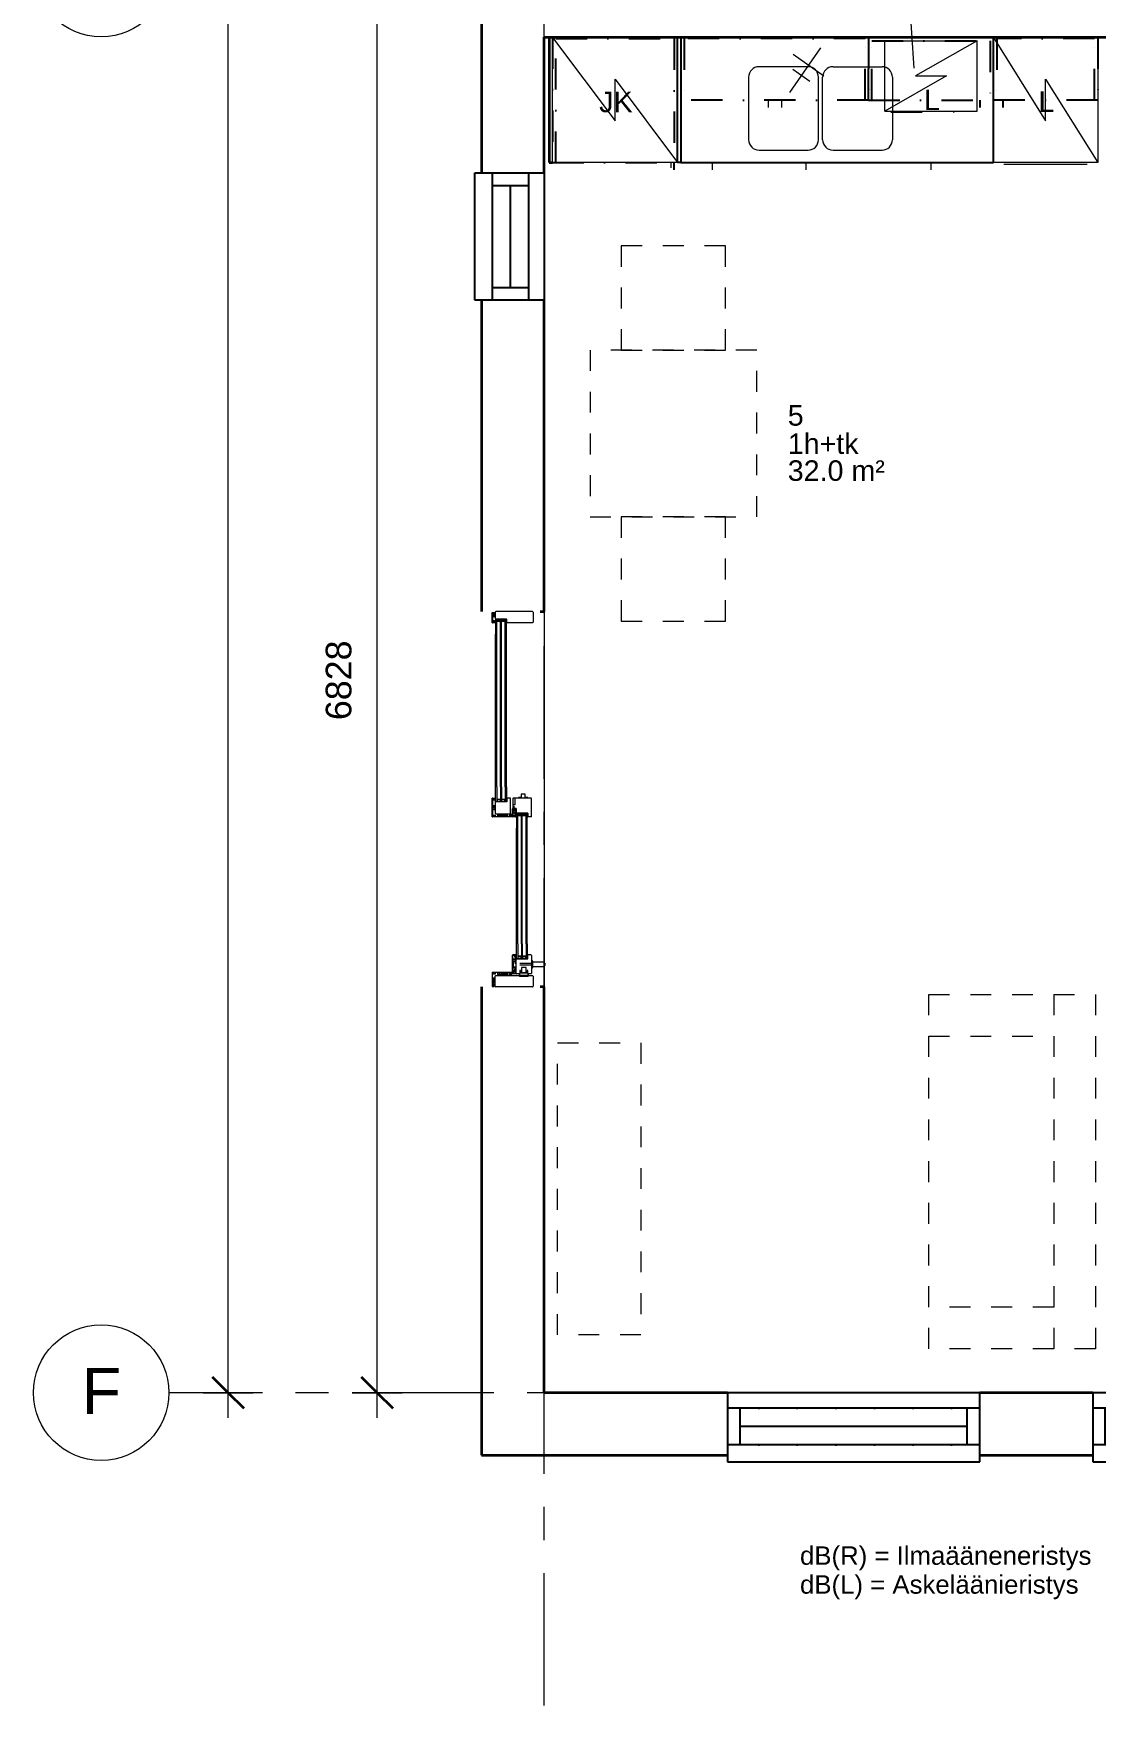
# Model space of a CAD drawing. Header units: millimetres. Extents: x -46592 to 140440, y -36427 to 76663.
# Drawn here: x 29143 to 34245, y 32118 to 40137 of the extents above; entities that cross this region are included whole.
import ezdxf

# ---------------------------------------------------------------- set-up
doc = ezdxf.new("R2010")
doc.units = ezdxf.units.MM
for name, pattern in [('Dash', [317.5, 158.75, -158.75]), ('Grid Line', [1111.25, 635, -158.75, 158.75, -158.75]), ('Katkoviiva 2mm', [200, 100, -100]), ('Katkoviiva 3mm', [300, 150, -150]), ('Pistekatko 3_2_mm', [350, 150, -100, 0, -100]), ('Pistekatko tiheä', [185, 85, -50, 0, -50])]:
    doc.linetypes.add(name, pattern=pattern)
for name, color, linetype, lineweight in [('AR-A_MERKINNÄT', 8, 'Continuous', 18), ('AR-A_MERKINNÄT-1', 8, 'Dash', 18), ('AR-A_MERKINNÄT-2', 8, 'Continuous', 25), ('AR-A_MERKINNÄT-3', 8, 'Pistekatko tiheä', 25), ('AR-C_APUVIIVA-3', 1, 'Katkoviiva 2mm', 18), ('AR-D_MITTA', 8, 'Continuous', 9), ('AR-D_MITTA-50', 8, 'Continuous', 9), ('AR-T_TEKSTI-HNRO', 3, 'Continuous', 9), ('AR-V_ARKKIT_TXT-1', 7, 'Continuous', 9), ('AR-V_ARKKIT_TXT-2', 250, 'Continuous', 9), ('AR-X2_OHUTVIIVA', 9, 'Continuous', 18), ('AR-Y_MODVIIVA', 8, 'Continuous', 9), ('AR-Y_MODVIIVA-1', 8, 'Grid Line', 9), ('AR1235_VP', 6, 'Continuous', 18), ('AR1241_US-1', 1, 'Continuous', 35), ('AR1242_IKKUNA', 4, 'Continuous', 18), ('AR1242_IKKUNA-1', 4, 'Continuous', 25), ('AR1243_ULKOOVI', 3, 'Continuous', 18), ('AR1311_VS-1', 2, 'Continuous', 35), ('AR1331_KIINTO', 3, 'Continuous', 18), ('AR1331_KIINTO-1', 3, 'Continuous', 25), ('AR1331_KIINTO-2', 3, 'Pistekatko 3_2_mm', 25), ('AR21_PUTKIOSA', 6, 'Continuous', 18), ('AR23_SÄHKÖ-OSA', 6, 'Continuous', 18), ('AR23_SÄHKÖ-OSA-2', 6, 'Katkoviiva 3mm', 18), ('AR23_SÄHKÖ-OSA_TXT-1', 3, 'Continuous', 25)]:
    doc.layers.add(name, color=color, linetype=linetype, lineweight=lineweight)
doc.styles.add('Arial_2', font='arial.ttf', dxfattribs={"height": 98.353293})
doc.styles.add('Arial_3', font='arial.ttf', dxfattribs={"height": 122.941617})
doc.styles.add('Arial_4', font='arial.ttf', dxfattribs={"height": 221.29491})
doc.styles.add('Arial_5', font='arial.ttf', dxfattribs={"height": 88.517964})
doc.dimstyles.new('Diagonal_-_2_5mm_Arial', dxfattribs={"dimscale": 304.8, "dimtxt": 125, "dimasz": 0.492126, "dimexe": 0.393701, "dimexo": 0.0625, "dimgap": 0.287073, "dimtad": 1, "dimdec": 0, "dimzin": 0, "dimdsep": 46, "dimtxsty": 'Arial_3', "dimblk1": 'OBLIQUE', "dimblk2": 'OBLIQUE', "dimsah": 1, "dimcen": 0.09, "dimdle": 0.393701, "dimazin": 0, "dimtfac": 1, "dimtdec": 4, "dimtix": 1, "dimtmove": 0, "dimatfit": 3, "dimfxl": 0.393701, "dimfxlon": 1, "dimtvp": 1, "dimtolj": 1, "dimtzin": 0, "dimarcsym": 2})

# ---------------------------------------------------------------- blocks, each defined once
blk = doc.blocks.new('SD CLEAR SLIDING TYPE A - Black _RAL 9011__Ext_ _ Chestnut Stained Wood_Int_-1638419-04 2_ krs')
at = {"layer": 'AR-A_MERKINNÄT'}
for p, q in [((-735, -93.5), (-735, 81.5)), ((-732.5, 98.5), (-732.5, 91.1)), ((-665.5, 99), (-732, 99)), ((-732, 90.6), (-723.4, 90.6)), ((-732, 84.5), (-684, 84.5)), ((-730.6, 92), (-730.6, 96.9)), ((-723.8, 92), (-730.6, 92)), ((-730.1, 97.4), (-724.3, 97.4)), ((-723.8, 96.9), (-723.8, 92)), ((-722.4, 91.6), (-722.4, 96.9)), ((-721.9, 97.4), (-714.4, 97.4)), ((-713.9, 96.9), (-713.9, 87.5)), ((-713.1, 86.5), (-713.1, 84.5)), ((-693.9, 86.5), (-713.1, 86.5)), ((-712.5, 87.9), (-712.5, 97.4)), ((-712.5, 97.4), (-695, 97.4)), ((-694.5, 87.9), (-712.5, 87.9)), ((-705.5, 91), (-707.3, 92.8)), ((-707.3, 92.8), (-699.9, 92.8)), ((-705.5, 91), (-701.7, 91)), ((-705.5, 84.5), (-705.5, 91)), ((-701.7, 91), (-699.9, 92.8)), ((-701.7, 84.5), (-701.7, 91)), ((-694.5, 96.9), (-694.5, 87.9)), ((-694.1, 84.5), (-694.1, 86.5)), ((-692.9, 87.5), (-692.9, 96.9)), ((-692.4, 97.4), (-666.6, 97.4)), ((-681, 81.5), (-681, -31.2)), ((-666.6, 92.7), (-674.3, 92.7)), ((-674.3, 85.2), (-674.3, 92.7)), ((-666.6, 85.2), (-674.3, 85.2)), ((-666.1, 96.9), (-666.1, 93.2)), ((-666.1, 73.5), (-666.1, 84.7)), ((-664.5, 98), (-664.5, 7.5)), ((80, 7.5), (80, 98.5)), ((80.5, 99), (169.5, 99)), ((81.5, 91.3), (81.5, 87.9)), ((81.5, 91.3), (87.2, 91.3)), ((81.5, 87.9), (87.2, 87.9)), ((81.6, 96.9), (81.6, 92.7)), ((81.6, 92.7), (88.8, 92.7)), ((81.6, 85.1), (81.6, 72.9)), ((88.8, 85.1), (81.6, 85.1)), ((114.4, 97.4), (82.1, 97.4)), ((87.2, 87.9), (87.2, 91.3)), ((88.8, 92.7), (88.8, 85.1)), ((95, 82.5), (95, 11.2)), ((149, 84.5), (97, 84.5)), ((114.4, 86.5), (114.4, 97.4)), ((114.4, 86.5), (135.6, 86.5)), ((115.5, 84.5), (115.5, 86.5)), ((116, 97.4), (116, 87.9)), ((116, 97.4), (134, 97.4)), ((116, 87.9), (134, 87.9)), ((123.1, 91), (121.3, 92.8)), ((121.3, 92.8), (128.7, 92.8)), ((123.1, 91), (126.9, 91)), ((123.1, 84.5), (123.1, 91)), ((126.9, 91), (128.7, 92.8)), ((126.9, 84.5), (126.9, 91)), ((134, 97.4), (134, 87.9)), ((134.5, 84.5), (134.5, 86.5)), ((135.6, 97.4), (135.6, 86.5)), ((168.4, 97.4), (135.6, 97.4)), ((152, 29.2), (152, 81.5)), ((161, 92.7), (168.4, 92.7)), ((161, 86.5), (161, 92.7)), ((170, 86.5), (161, 86.5)), ((168.4, 92.7), (168.4, 97.4)), ((170, 98.5), (170, 86.5)), ((1011, 86.5), (1011, 98)), ((1011, 86.5), (1019.8, 86.5)), ((1012, 99), (1060.4, 99)), ((1012.6, 96.9), (1012.6, 93.2)), ((1012.6, 91.1), (1012.6, 87.9)), ((1018.2, 91.1), (1012.6, 91.1)), ((1012.6, 87.9), (1018.2, 87.9)), ((1038.9, 97.4), (1013.1, 97.4)), ((1013.1, 92.7), (1019.8, 92.7)), ((1018.2, 87.9), (1018.2, 91.1)), ((1019.8, 86.5), (1019.8, 92.7)), ((1029, 82.5), (1029, 29.3)), ((1062, 84.5), (1031, 84.5)), ((1039.4, 87.5), (1039.4, 96.9)), ((1040.4, 84.5), (1040.4, 86.5)), ((1041, 97.4), (1059, 97.4)), ((1041, 87.9), (1041, 97.4)), ((1059, 87.9), (1041, 87.9)), ((1046.2, 92.8), (1053.6, 92.8)), ((1048, 91), (1046.2, 92.8)), ((1048, 91), (1051.8, 91)), ((1048, 84.5), (1048, 91)), ((1051.8, 91), (1053.6, 92.8)), ((1051.8, 84.5), (1051.8, 91)), ((1059, 97.4), (1059, 87.9)), ((1059.4, 86.5), (1059.4, 84.5)), ((1060.4, 99), (1060.4, 90.4)), ((1060.4, 90.4), (1060.4, 87.5)), ((1065, -93.5), (1065, 81.5)), ((-677, 72.1), (-681, 72.1)), ((-681, 64.5), (-672.5, 64.5)), ((-681, 60.7), (-672.5, 60.7)), ((-681, 53.1), (-677, 53.1)), ((-677, 45.5), (-681, 45.5)), ((-681, 37.9), (-672.5, 37.9)), ((-681, 34.1), (-672.5, 34.1)), ((-681, 26.5), (-677, 26.5)), ((-677, 53.1), (-677, 72.1)), ((-677, 26.5), (-677, 45.5)), ((-677, 16), (-670.8, 16)), ((-677, 8), (-677, 16)), ((-676, 73), (-666.6, 73)), ((-666.6, 52.2), (-676, 52.2)), ((-676, 46.4), (-666.6, 46.4)), ((-666.6, 25.6), (-676, 25.6)), ((-665, 7), (-676, 7)), ((-675.5, 71.6), (-675.5, 53.6)), ((-666.6, 71.6), (-675.5, 71.6)), ((-675.5, 53.6), (-666.6, 53.6)), ((-675.5, 45), (-675.5, 27)), ((-666.6, 45), (-675.5, 45)), ((-675.5, 27), (-666.6, 27)), ((-672.7, -13.8), (-672.7, 1.7)), ((-672.7, 1.7), (-582.5, 1.7)), ((-672.5, 64.5), (-670.7, 66.3)), ((-672.5, 64.5), (-672.5, 60.7)), ((-672.5, 60.7), (-670.7, 58.9)), ((-672.5, 37.9), (-670.7, 39.7)), ((-672.5, 37.9), (-672.5, 34.1)), ((-672.5, 34.1), (-670.7, 32.3)), ((-670.8, 16), (-670.8, 9.1)), ((-670.7, 66.3), (-670.7, 58.9)), ((-670.7, 39.7), (-670.7, 32.3)), ((-670.3, 8.6), (-666.6, 8.6)), ((-667.5, 0.2), (-660.6, 0.2)), ((-666.1, 54.1), (-666.1, 71.1)), ((-666.1, 46.9), (-666.1, 51.7)), ((-666.1, 27.5), (-666.1, 44.5)), ((-666.1, 9.1), (-666.1, 25.1)), ((-658.7, -12.2), (-658.7, 0.2)), ((-658.7, 0.2), (-641.1, 0.2)), ((-644, 1.2), (-609, 1.2)), ((-641.1, 0.2), (-641.1, -12.2)), ((-640.5, -7.3), (-640.5, 1.7)), ((-612.5, 1.7), (-612.5, -7.3)), ((-612.5, 0.2), (-602.7, 0.2)), ((-602.7, 0.2), (-602.7, -12.4)), ((-601.3, 0.2), (-583.5, 0.2)), ((-601.3, -13.8), (-601.3, 0.2)), ((-583.5, 0.2), (-583.5, -8)), ((-582, -13.8), (-582, 1.2)), ((80, -12.4), (80, 1.1)), ((91.5, 7), (80.5, 7)), ((80.5, 1.6), (119, 1.6)), ((81.6, 72.9), (92.5, 72.9)), ((81.6, 54), (81.6, 71.5)), ((81.6, 71.5), (91, 71.5)), ((81.6, 46.9), (81.6, 51.6)), ((81.6, 27.5), (81.6, 44.5)), ((81.6, 8.6), (81.6, 25.1)), ((81.6, 8.6), (86.3, 8.6)), ((98.5, 0.1), (82, 0.1)), ((82.1, 53.5), (91, 53.5)), ((82.1, 52.1), (91.5, 52.1)), ((82.1, 46.4), (92.5, 46.4)), ((82.1, 45), (91, 45)), ((82.1, 27), (91, 27)), ((82.1, 25.6), (92.5, 25.6)), ((85.9, 58.6), (85.9, 66.4)), ((85.9, 66.4), (88, 64.2)), ((85.9, 58.6), (88, 60.8)), ((85.9, 32.1), (85.9, 39.9)), ((85.9, 39.9), (88, 37.7)), ((85.9, 32.1), (88, 34.3)), ((86.3, 15.6), (92.5, 15.6)), ((86.3, 8.6), (86.3, 15.6)), ((87.9, 14.2), (91.1, 14.2)), ((87.9, 8.6), (87.9, 14.2)), ((87.9, 8.6), (91.1, 8.6)), ((88, 64.2), (95, 64.2)), ((88, 60.8), (88, 64.2)), ((88, 60.8), (95, 60.8)), ((88, 37.7), (95, 37.7)), ((88, 34.3), (88, 37.7)), ((88, 34.3), (95, 34.3)), ((91, 53.5), (91, 71.5)), ((91, 27), (91, 45)), ((91.1, 8.6), (91.1, 14.2)), ((92.5, 53.1), (92.5, 72.9)), ((92.5, 72), (95, 72)), ((92.5, 53), (94.8, 53)), ((92.5, 46.4), (92.5, 25.6)), ((92.5, 8), (92.5, 15.6)), ((92.8, 45.5), (94.8, 45.5)), ((92.8, 26.5), (95, 26.5)), ((95, 11.2), (170, 11.2)), ((114.7, 0.1), (101, 0.1)), ((119.8, 0.1), (117.2, 0.1)), ((121, -15.8), (121, 0.1)), ((140, 1.1), (140, -10.7)), ((170, 29.2), (152, 29.2)), ((170, 11.2), (170, 29.2)), ((1011, 29.3), (1029, 29.3)), ((1011, -93.4), (1011, 29.3)), ((-685, -73.2), (-685, -31.2)), ((-681, -31.2), (-685, -31.2)), ((-685, -73.2), (-681, -73.2)), ((-681, -31.3), (-674, -31.3)), ((-681, -73.3), (-681, -31.3)), ((-674, -31.3), (-681, -31.3)), ((-681, -31.3), (-681, -73.3)), ((-681, -73.2), (-681, -93.5)), ((-674, -73.3), (-681, -73.3)), ((-681, -73.3), (-674, -73.3)), ((-674, -31.3), (-668, -34.8)), ((-668, -34.8), (-674, -31.3)), ((-668, -69.8), (-674, -73.3)), ((-674, -73.3), (-668, -69.8)), ((-672.7, -13.8), (-639.7, -13.8)), ((-672, -31.2), (-672, -18.8)), ((-664, -33.3), (-672, -31.2)), ((-664, -33.3), (-672, -31.2)), ((-672, -73.5), (-664, -71.3)), ((-672, -86.8), (-672, -73.5)), ((-671.1, -12.4), (-671.1, -7)), ((-671.1, -7), (-668.5, -7)), ((-660.1, -12.4), (-671.1, -12.4)), ((-669, -15.8), (-603, -15.8)), ((-668, -6.5), (-668, -0.3)), ((-668, -34.8), (-668, -69.8)), ((-668, -69.8), (-668, -34.8)), ((-656.5, -33.3), (-664, -33.3)), ((-656.5, -33.3), (-664, -33.3)), ((-664, -41.3), (-664, -36.3)), ((-664, -36.3), (-656.5, -36.3)), ((-664, -41.3), (-664, -36.3)), ((-664, -36.3), (-656.5, -36.3)), ((-642, -41.3), (-664, -41.3)), ((-664, -68.3), (-664, -63.3)), ((-664, -63.3), (-642, -63.3)), ((-656.5, -68.3), (-664, -68.3)), ((-664, -71.3), (-656.5, -71.3)), ((-660.1, -0.3), (-660.1, -12.4)), ((-659.4, -15.8), (-659.4, -13.8)), ((-641.1, -12.2), (-658.7, -12.2)), ((-656.5, -36.3), (-656.5, -33.3)), ((-656.5, -36.3), (-656.5, -33.3)), ((-656.5, -71.3), (-656.5, -68.3)), ((-653.6, -7.5), (-646.2, -7.5)), ((-651.8, -9.3), (-653.6, -7.5)), ((-651.8, -9.3), (-648, -9.3)), ((-651.8, -15.8), (-651.8, -9.3)), ((-648, -9.3), (-646.2, -7.5)), ((-648, -15.8), (-648, -9.3)), ((-642, -63.3), (-642, -41.3)), ((-640.4, -15.8), (-640.4, -13.8)), ((-639.7, -13.8), (-639.7, -9.4)), ((-621.7, -9.3), (-621.7, -13.8)), ((-621.7, -13.8), (-601.3, -13.8)), ((-621.5, -15.8), (-621.5, -13.8)), ((-620.5, -12.4), (-620.5, -9.3)), ((-602.7, -12.4), (-620.5, -12.4)), ((-615.7, -7.5), (-608.3, -7.5)), ((-613.9, -9.3), (-615.7, -7.5)), ((-613.9, -9.3), (-610.1, -9.3)), ((-613.9, -15.8), (-613.9, -9.3)), ((-610.1, -9.3), (-608.3, -7.5)), ((-610.1, -15.8), (-610.1, -9.3)), ((-602.5, -13.8), (-602.5, -15.9)), ((-590.6, -11.1), (-601.3, -11.1)), ((-601.3, -12.3), (-591, -12.3)), ((-600, -18.4), (-600, -70.8)), ((-600, -18.4), (-600, -70.8)), ((-600, -70.8), (-581.8, -70.8)), ((-591, -13.8), (-591, -12.3)), ((-591, -13.8), (-582, -13.8)), ((-590.6, -8), (-590.6, -11.1)), ((-583.5, -8), (-590.6, -8)), ((-590, -68.8), (-590, -70.8)), ((-581.8, -68.8), (-590, -68.8)), ((-582, -86.8), (-582, -70.8)), ((-581.8, -70.8), (-581.8, -68.8)), ((81.5, -0.4), (81.5, -7.3)), ((81.5, -9.8), (81.5, -12.5)), ((81.5, -12.5), (87.4, -12.5)), ((81.5, -13.9), (89, -13.9)), ((82, -7.8), (87.9, -7.8)), ((87.4, -9.3), (82, -9.3)), ((87.4, -12.5), (87.4, -9.3)), ((88.9, -8.8), (88.9, -10.4)), ((89, -13.9), (89, -12.4)), ((99.1, -12.4), (89, -12.4)), ((89.4, -10.9), (98.5, -10.9)), ((98, -70.8), (98, -17.8)), ((99, -10.4), (99, -0.4)), ((121, -15.8), (100, -15.8)), ((119.2, -13.8), (100.2, -13.8)), ((100.2, -13.8), (100.2, -15.8)), ((100.5, -0.4), (100.5, -12.5)), ((100.5, -12.5), (118.5, -12.5)), ((106, -7.5), (113.4, -7.5)), ((107.8, -9.3), (106, -7.5)), ((107.8, -9.3), (111.6, -9.3)), ((107.8, -15.8), (107.8, -9.3)), ((111.6, -9.3), (113.4, -7.5)), ((111.6, -15.8), (111.6, -9.3)), ((115.2, -6.6), (115.2, -0.4)), ((118.5, -7.1), (115.7, -7.1)), ((116.7, -0.4), (116.7, -5.7)), ((116.7, -5.7), (118.9, -5.7)), ((118.5, -12.5), (118.5, -7.1)), ((119.2, -15.8), (119.2, -13.8)), ((119.9, -6.7), (119.9, -12.9)), ((140, -10.7), (170, -10.7)), ((-684, -96.5), (-732, -96.5)), ((-591.2, -88.8), (-670, -88.8)), ((-591.2, -88.8), (-670, -88.8)), ((-644, -88.8), (-644, -91.8)), ((-609, -88.8), (-644, -88.8)), ((-641, -94.8), (-612, -94.8)), ((-636.5, -94.8), (-636.5, -144.8)), ((-616.5, -144.8), (-616.5, -94.8)), ((-609, -91.8), (-609, -88.8)), ((-584, -88.8), (-591.2, -88.8)), ((-584, -88.8), (-591.2, -88.8)), ((1062, -96.5), (1014.1, -96.5))]:
    blk.add_line(p, q, dxfattribs=at)
for centre, radius, start, end in [((-732, 81.5), 3, 90, 180), ((-732, 98.5), 0.5, 90, 180), ((-732, 91.1), 0.5, 180, 270), ((-730.1, 96.9), 0.5, 90, 180), ((-724.3, 96.9), 0.5, 0, 90), ((-723.4, 91.6), 1, 270, 0), ((-721.9, 96.9), 0.5, 90, 180), ((-714.4, 96.9), 0.5, 0, 89.66061), ((-712.9, 87.5), 1, 180, 270), ((-695, 96.9), 0.5, 0, 90), ((-693.9, 87.5), 1, 270, 0), ((-692.4, 96.9), 0.5, 90, 180), ((-684, 81.5), 3, 0, 90), ((-666.6, 96.9), 0.5, 0, 90), ((-666.6, 93.2), 0.5, 270, 0), ((-666.6, 84.7), 0.5, 0, 90), ((-665.5, 98), 1, 0, 90), ((80.5, 98.5), 0.5, 90, 180), ((82.1, 96.9), 0.5, 90, 180), ((97, 82.5), 2, 90, 180), ((149, 81.5), 3, 0, 90), ((169.5, 98.5), 0.5, 0, 90), ((1012, 98), 1, 90, 180), ((1013.1, 96.9), 0.5, 90, 180), ((1013.1, 93.2), 0.5, 180, 270), ((1031, 82.5), 2, 91.03004, 180), ((1038.9, 96.9), 0.5, 0, 90), ((1040.4, 87.5), 1, 180, 269.86249), ((1059.4, 87.5), 1, 269.86249, 0), ((1062, 81.5), 3, 0, 90), ((-676, 72), 1, 90, 180), ((-676, 53.2), 1, 180, 270), ((-676, 45.4), 1, 90, 180), ((-676, 26.6), 1, 180, 270), ((-676, 8), 1, 180, 270), ((-670.3, 9.1), 0.5, 180, 270), ((-667.5, -0.3), 0.5, 90, 180), ((-666.6, 73.5), 0.5, 270, 0), ((-666.6, 71.1), 0.5, 0, 90), ((-666.6, 54.1), 0.5, 270, 0), ((-666.6, 51.7), 0.5, 0, 90), ((-666.6, 46.9), 0.5, 270, 0), ((-666.6, 44.5), 0.5, 0, 90), ((-666.6, 27.5), 0.5, 270, 0), ((-666.6, 25.1), 0.5, 0, 90), ((-666.6, 9.1), 0.5, 270, 0), ((-665, 7.5), 0.5, 270, 0), ((-660.6, -0.3), 0.5, 0, 90), ((-582.5, 1.2), 0.5, 0, 90), ((80.5, 7.5), 0.5, 180, 270), ((80.5, 1.1), 0.5, 90, 180), ((82, -0.4), 0.5, 90, 180), ((82.1, 54), 0.5, 180, 270), ((82.1, 51.6), 0.5, 90, 180), ((82.1, 46.9), 0.5, 180, 270), ((82.1, 44.5), 0.5, 90, 180), ((82.1, 27.5), 0.5, 180, 270), ((82.1, 25.1), 0.5, 90, 180), ((91.5, 53.1), 1, 270, 360), ((91.5, 8), 1, 270, 360), ((98.5, -0.4), 0.5, 0, 90), ((101, -0.4), 0.5, 90, 180), ((114.7, -0.4), 0.5, 360, 90), ((117.2, -0.4), 0.5, 90, 180), ((119, 0.6), 1, 330, 90), ((122, 0.1), 1, 90, 180), ((-669, -18.8), 3, 90, 180), ((-668.5, -6.5), 0.5, 270, 0), ((-603, -18.8), 3, 360, 90), ((81.5, -12.4), 1.5, 180, 270), ((82, -7.3), 0.5, 180, 270), ((82, -9.8), 0.5, 90, 180), ((87.9, -8.8), 1, 0, 90), ((89.4, -10.4), 0.5, 180, 270), ((100, -17.8), 2, 90, 180), ((98.5, -10.4), 0.5, 270, 0), ((100.6, -12.4), 1.5, 180, 253.76689), ((115.7, -6.6), 0.5, 180, 270), ((118.9, -6.7), 1, 360, 90), ((118.9, -12.9), 1, 270, 0), ((-732, -93.5), 3, 180, 270), ((-684, -93.5), 3, 270, 0), ((-670, -86.8), 2, 180, 270), ((-641, -91.8), 3, 180, 270), ((-626.5, -144.8), 10, 180, 360), ((-612, -91.8), 3, 270, 0), ((-584, -86.8), 2, 270, 359.67443), ((1014, -93.5), 3, 177.43744, 272.73951), ((1062, -93.5), 3, 270, 0)]:
    blk.add_arc(centre, radius, start, end, dxfattribs=at)
at = {"layer": 'AR-A_MERKINNÄT-1'}
for p, q in [((-643, 1.2), (-610, 1.2)), ((-643, 1.2), (-643, -2.3)), ((-610, 1.2), (-610, -2.3)), ((-643, -2.3), (-610, -2.3)), ((-630.5, -94.8), (-630.5, -32.8)), ((-622.5, -94.8), (-622.5, -32.8))]:
    blk.add_line(p, q, dxfattribs=at)
at = {"layer": 'AR-X2_OHUTVIIVA'}
for p, q in [((152, 31.3), (152, 83.3)), ((152, 83.3), (223.7, 83.3)), ((223.7, 83.3), (957.3, 83.3)), ((1029, 83.3), (957.3, 83.3)), ((1029, 31.3), (1029, 83.3)), ((126.6, 1.1), (122, 1.1)), ((126.6, -5.4), (126.6, 1.1)), ((130, 1.1), (130, -5.4)), ((167, 1.1), (130, 1.1)), ((157.9, 77.3), (152, 77.3)), ((157.9, 59.3), (152, 59.3)), ((157.9, 55.3), (152, 55.3)), ((157.9, 37.3), (152, 37.3)), ((223.7, 31.3), (152, 31.3)), ((157, 77.3), (154, 74.3)), ((154, 74.3), (154, 62.3)), ((154, 62.3), (157, 59.3)), ((157, 55.3), (154, 52.3)), ((154, 52.3), (154, 40.3)), ((154, 40.3), (157, 37.3)), ((157.4, 76.3), (155, 73.8)), ((155, 73.8), (155, 62.7)), ((155, 66.8), (155, 64.7)), ((155, 62.7), (157.4, 60.3)), ((157.4, 54.3), (155, 51.8)), ((155, 51.8), (155, 40.7)), ((155, 40.7), (157.4, 38.3)), ((223.7, 77.3), (157, 77.3)), ((223.7, 59.3), (157, 59.3)), ((223.7, 55.3), (157, 55.3)), ((223.7, 37.3), (157, 37.3)), ((163, 76.3), (157.4, 76.3)), ((157.4, 60.3), (163, 60.3)), ((163, 54.3), (157.4, 54.3)), ((157.4, 38.3), (163, 38.3)), ((163, 60.3), (163, 76.3)), ((163, 38.3), (163, 54.3)), ((163, 38.3), (163, 42.4)), ((164, 59.3), (164, 77.3)), ((164, 37.3), (164, 55.3)), ((223.7, 77.3), (957.3, 77.3)), ((223.7, 59.3), (957.3, 59.3)), ((223.7, 55.3), (957.3, 55.3)), ((223.7, 37.3), (957.3, 37.3)), ((223.7, 31.3), (957.3, 31.3)), ((957.3, 77.3), (1024, 77.3)), ((957.3, 59.3), (1024, 59.3)), ((957.3, 55.3), (1024, 55.3)), ((957.3, 37.3), (1024, 37.3)), ((957.3, 31.3), (1029, 31.3)), ((1017, 59.3), (1017, 77.3)), ((1017, 37.3), (1017, 55.3)), ((1018, 76.3), (1023.6, 76.3)), ((1018, 60.3), (1018, 76.3)), ((1023.6, 60.3), (1018, 60.3)), ((1018, 54.3), (1023.6, 54.3)), ((1018, 38.3), (1018, 54.3)), ((1018, 38.3), (1018, 42.4)), ((1023.6, 38.3), (1018, 38.3)), ((1023.1, 77.3), (1029, 77.3)), ((1023.1, 59.3), (1029, 59.3)), ((1023.1, 55.3), (1029, 55.3)), ((1023.1, 37.3), (1029, 37.3)), ((1023.6, 76.3), (1026, 73.8)), ((1026, 62.7), (1023.6, 60.3)), ((1023.6, 54.3), (1026, 51.8)), ((1026, 40.7), (1023.6, 38.3)), ((1024, 77.3), (1027, 74.3)), ((1027, 62.3), (1024, 59.3)), ((1024, 55.3), (1027, 52.3)), ((1027, 40.3), (1024, 37.3)), ((1026, 73.8), (1026, 62.7)), ((1026, 66.8), (1026, 64.7)), ((1026, 51.8), (1026, 40.7)), ((1027, 74.3), (1027, 62.3)), ((1027, 52.3), (1027, 40.3)), ((-600, -68.9), (-600, -16.9)), ((-600, -16.9), (-528.3, -16.9)), ((-594, -22.9), (-600, -22.9)), ((-594, -40.9), (-600, -40.9)), ((-594, -44.9), (-600, -44.9)), ((-594, -62.9), (-600, -62.9)), ((-528.3, -68.9), (-600, -68.9)), ((-595, -22.9), (-598, -25.9)), ((-598, -25.9), (-598, -37.9)), ((-598, -37.9), (-595, -40.9)), ((-595, -44.9), (-598, -47.9)), ((-598, -47.9), (-598, -59.9)), ((-598, -59.9), (-595, -62.9)), ((-594.6, -23.9), (-597, -26.3)), ((-597, -26.3), (-597, -37.5)), ((-597, -33.4), (-597, -35.5)), ((-597, -37.5), (-594.6, -39.9)), ((-594.6, -45.9), (-597, -48.3)), ((-597, -48.3), (-597, -59.5)), ((-597, -59.5), (-594.6, -61.9)), ((-528.3, -22.9), (-595, -22.9)), ((-528.3, -40.9), (-595, -40.9)), ((-528.3, -44.9), (-595, -44.9)), ((-528.3, -62.9), (-595, -62.9)), ((-589, -23.9), (-594.6, -23.9)), ((-594.6, -39.9), (-589, -39.9)), ((-589, -45.9), (-594.6, -45.9)), ((-594.6, -61.9), (-589, -61.9)), ((-589, -39.9), (-589, -23.9)), ((-589, -61.9), (-589, -45.9)), ((-589, -61.9), (-589, -57.7)), ((-588, -40.9), (-588, -22.9)), ((-588, -62.9), (-588, -44.9)), ((-528.3, -16.9), (26.3, -16.9)), ((-528.3, -22.9), (26.3, -22.9)), ((-528.3, -40.9), (26.3, -40.9)), ((-528.3, -44.9), (26.3, -44.9)), ((-528.3, -62.9), (26.3, -62.9)), ((-528.3, -68.9), (26.3, -68.9)), ((98, -16.9), (26.3, -16.9)), ((26.3, -22.9), (93, -22.9)), ((26.3, -40.9), (93, -40.9)), ((26.3, -44.9), (93, -44.9)), ((26.3, -62.9), (93, -62.9)), ((26.3, -68.9), (98, -68.9)), ((79.8, -68.9), (90.7, -68.9)), ((79.8, -70.8), (79.8, -68.9)), ((98, -70.8), (79.8, -70.8)), ((80, -86.8), (80, -70.8)), ((98, -70.8), (80.7, -70.8)), ((98, -70.8), (80.7, -70.8)), ((86, -40.9), (86, -22.9)), ((86, -62.9), (86, -44.9)), ((87, -23.9), (92.6, -23.9)), ((87, -39.9), (87, -23.9)), ((92.6, -39.9), (87, -39.9)), ((87, -45.9), (92.6, -45.9)), ((87, -61.9), (87, -45.9)), ((87, -61.9), (87, -57.7)), ((92.6, -61.9), (87, -61.9)), ((90.7, -68.9), (90.7, -70.8)), ((92, -22.9), (98, -22.9)), ((92, -40.9), (98, -40.9)), ((92, -44.9), (98, -44.9)), ((92, -62.9), (98, -62.9)), ((92.6, -23.9), (95, -26.3)), ((95, -37.5), (92.6, -39.9)), ((92.6, -45.9), (95, -48.3)), ((95, -59.5), (92.6, -61.9)), ((93, -22.9), (96, -25.9)), ((96, -37.9), (93, -40.9)), ((93, -44.9), (96, -47.9)), ((96, -59.9), (93, -62.9)), ((95, -26.3), (95, -37.5)), ((95, -33.4), (95, -35.5)), ((95, -48.3), (95, -59.5)), ((96, -25.9), (96, -37.9)), ((96, -47.9), (96, -59.9)), ((98, -68.9), (98, -16.9)), ((130, -5.4), (126.6, -5.4)), ((170, -86.8), (170, -1.9)), ((174, -27.2), (170, -27.2)), ((170, -71.2), (174, -71.2)), ((174, -39.2), (174, -27.2)), ((190, -39.2), (174, -39.2)), ((174, -59.2), (190, -59.2)), ((174, -71.2), (174, -59.2)), ((190, -59.2), (190, -39.2)), ((82, -88.8), (89.1, -88.8)), ((89.1, -88.8), (168, -88.8))]:
    blk.add_line(p, q, dxfattribs=at)
for centre, radius, start, end in [((167, -1.9), 3, 0, 90), ((82, -86.8), 2, 180.48031, 270), ((168, -86.8), 2, 270, 359.5856)]:
    blk.add_arc(centre, radius, start, end, dxfattribs=at)
blk = doc.blocks.new('IKK1 - yksiaukkoinen - 6x20-1776328-04 2_ krs')
at = {"layer": 'AR-A_MERKINNÄT-2'}
for p, q in [((-305, 79.9), (305, 79.9)), ((-245, -95.1), (-245, 79.9)), ((245, -95.1), (245, 79.9)), ((-245, -7.6), (245, -7.6)), ((-305, -95.1), (305, -95.1))]:
    blk.add_line(p, q, dxfattribs=at)
at = {"layer": 'AR-A_MERKINNÄT-3'}
for p, q in [((-305, 79.9), (305, 79.9)), ((-245, -95.1), (-245, 79.9)), ((245, -95.1), (245, 79.9)), ((-305, -95.1), (305, -95.1))]:
    blk.add_line(p, q, dxfattribs=at)
at = {"layer": 'AR1242_IKKUNA-1'}
for p, q in [((-305, 154.9), (305, 154.9)), ((-305, -177.1), (-305, 154.9)), ((305, 154.9), (305, -177.1)), ((305, -177.1), (-305, -177.1))]:
    blk.add_line(p, q, dxfattribs=at)
blk = doc.blocks.new('IKK1 - yksiaukkoinen - 12x20-1841886-04 2_ krs')
at = {"layer": 'AR-A_MERKINNÄT-2'}
for p, q in [((-605, 95.1), (605, 95.1)), ((-545, 95.1), (-545, -79.9)), ((545, 95.1), (545, -79.9)), ((-545, 7.6), (545, 7.6)), ((-605, -79.9), (605, -79.9))]:
    blk.add_line(p, q, dxfattribs=at)
at = {"layer": 'AR-A_MERKINNÄT-3'}
for p, q in [((-605, 95.1), (605, 95.1)), ((-545, 95.1), (-545, -79.9)), ((545, 95.1), (545, -79.9)), ((-605, -79.9), (605, -79.9))]:
    blk.add_line(p, q, dxfattribs=at)
at = {"layer": 'AR1242_IKKUNA-1'}
for p, q in [((605, 177.1), (-605, 177.1)), ((-605, 177.1), (-605, -154.9)), ((605, -154.9), (605, 177.1)), ((-605, -154.9), (605, -154.9))]:
    blk.add_line(p, q, dxfattribs=at)
blk = doc.blocks.new('IKK1 - yksiaukkoinen - 6x20-1776330-04 2_ krs')
at = {"layer": 'AR-A_MERKINNÄT-2'}
for p, q in [((-305, 95.1), (305, 95.1)), ((-245, 95.1), (-245, -79.9)), ((245, 95.1), (245, -79.9)), ((-245, 7.6), (245, 7.6)), ((-305, -79.9), (305, -79.9))]:
    blk.add_line(p, q, dxfattribs=at)
at = {"layer": 'AR-A_MERKINNÄT-3'}
for p, q in [((-305, 95.1), (305, 95.1)), ((-245, 95.1), (-245, -79.9)), ((245, 95.1), (245, -79.9)), ((-305, -79.9), (305, -79.9))]:
    blk.add_line(p, q, dxfattribs=at)
at = {"layer": 'AR1242_IKKUNA-1'}
for p, q in [((305, 177.1), (-305, 177.1)), ((-305, 177.1), (-305, -154.9)), ((305, -154.9), (305, 177.1)), ((-305, -154.9), (305, -154.9))]:
    blk.add_line(p, q, dxfattribs=at)
blk = doc.blocks.new('Liesi - 500-2134125-04 2_ krs')
at = {"layer": 'AR23_SÄHKÖ-OSA'}
for p, q in [((-250, -20), (250, -20)), ((-250, -20), (0, -420)), ((250, -20), (250, -620)), ((0, -420), (0, -220)), ((0, -220), (250, -620)), ((250, -620), (-250, -620)), ((-200, -627.5), (200, -627.5))]:
    blk.add_line(p, q, dxfattribs=at)
blk = doc.blocks.new('Jääkaappi - 600-2134126-04 2_ krs')
at = {"layer": 'AR23_SÄHKÖ-OSA'}
for p, q in [((-250, 0), (350, 0)), ((-250, -600), (-250, 0)), ((-250, 0), (50, -400)), ((50, -200), (350, -600)), ((50, -400), (50, -200)), ((350, -600), (-250, -600)), ((320, -625), (320, -600))]:
    blk.add_line(p, q, dxfattribs=at)
blk = doc.blocks.new('Päätylevy - 6M-2134127-04 2_ krs')
at = {"layer": 'AR1331_KIINTO-1'}
for p, q in [((36.7, 0), (36.7, 600)), ((36.7, 600), (52.7, 600)), ((52.7, 600), (52.7, 0)), ((52.7, 0), (36.7, 0))]:
    blk.add_line(p, q, dxfattribs=at)
blk = doc.blocks.new('Yläkaappi - kaksiovinen - Yläkomero_pariovi_syvyys 3M_K104 9M-2134128-04 2_ krs')
at = {"layer": 'AR1331_KIINTO'}
for p, q in [((-32, 150), (-32, 185)), ((32, 150), (32, 185))]:
    blk.add_line(p, q, dxfattribs=at)
at = {"layer": 'AR1331_KIINTO-2'}
for p, q in [((-450, 150), (450, 150)), ((-450, -150), (-450, 150)), ((-434, 150), (-434, -145)), ((434, -145), (434, 150)), ((450, -150), (450, 150)), ((-450, -150), (450, -150)), ((-434, -145), (434, -145))]:
    blk.add_line(p, q, dxfattribs=at)
blk = doc.blocks.new('Alakaappi_laatikot - 3M-2134137-04 2_ krs')
at = {"layer": 'AR1331_KIINTO'}
blk.add_line((-75, 300), (-75, 335), dxfattribs=at)
blk = doc.blocks.new('Seinäkaappi - KY6_Jääkaapin yläkaappi_K104-2134223-04 2_ krs')
at = {"layer": 'AR1331_KIINTO-1'}
blk.add_line((281.5, -450), (281.5, -485), dxfattribs=at)
at = {"layer": 'AR1331_KIINTO-2'}
for p, q in [((300, 150), (-300, 150)), ((-300, 150), (-300, -450)), ((-284, 145), (284, 145)), ((-284, -450), (-284, 145)), ((284, 145), (284, -450)), ((300, -450), (300, 150)), ((-300, -450), (300, -450))]:
    blk.add_line(p, q, dxfattribs=at)
blk = doc.blocks.new('Seinäkaappi - KY5 Maustekaappi_K104-2134227-04 2_ krs')
at = {"layer": 'AR1331_KIINTO-1'}
blk.add_line((205.5, 150), (205.5, 185), dxfattribs=at)
at = {"layer": 'AR1331_KIINTO-2'}
for p, q in [((-250, 150), (250, 150)), ((-250, -150), (-250, 150)), ((-234, 150), (-234, -145)), ((234, -145), (234, 150)), ((250, 150), (250, -150)), ((250, -150), (-250, -150)), ((-234, -145), (234, -145))]:
    blk.add_line(p, q, dxfattribs=at)
blk = doc.blocks.new('SKM - SK5M_K104 6M-2134233-04 2_ krs')
at = {"layer": 'AR1331_KIINTO-1'}
blk.add_line((-160.4, 335.5), (-160.4, 300.5), dxfattribs=at)
at = {"layer": 'AR1331_KIINTO-2'}
for p, q in [((375, 300.5), (-225, 300.5)), ((-225, 300.5), (-225, 0.5)), ((-209, 16.5), (-209, 300.5)), ((359, 300.5), (359, 16.5)), ((375, 300.5), (375, 0.5)), ((375, 0.5), (-225, 0.5)), ((359, 16.5), (-209, 16.5))]:
    blk.add_line(p, q, dxfattribs=at)
at = {"layer": 'AR23_SÄHKÖ-OSA'}
for p, q in [((297, 353.5), (-147, 353.5)), ((-147, 353.5), (-147, 16.5)), ((1, 185), (297, 353.5)), ((297, 353.5), (297, 16.5)), ((-147, 16.5), (149, 185)), ((149, 185), (1, 185)), ((297, 16.5), (-147, 16.5))]:
    blk.add_line(p, q, dxfattribs=at)
at = {"layer": 'AR23_SÄHKÖ-OSA-2'}
blk.add_line((267, 358.5), (-37, 358.5), dxfattribs=at)
blk = doc.blocks.new('Alakaappi_laatikot - 6M-2134241-04 2_ krs')
at = {"layer": 'AR1331_KIINTO'}
blk.add_line((75, -300), (75, -335), dxfattribs=at)
blk = doc.blocks.new('Tiskipöytä - 2 600x30 4-2151762-04 2_ krs')
at = {"layer": 'AR1331_KIINTO'}
for p, q in [((1500, 0), (0, 0)), ((1500, -600), (1500, 0)), ((610, -140), (375, -140)), ((730, -140), (965, -140)), ((325, -190), (325, -490)), ((660, -490), (660, -190)), ((680, -490), (680, -190)), ((1015, -190), (1015, -490)), ((375, -540), (610, -540)), ((730, -540), (965, -540)), ((0, -600), (1500, -600))]:
    blk.add_line(p, q, dxfattribs=at)
for centre, start, end in [((375, -190), 90, 180), ((610, -190), 360, 90), ((730, -190), 90, 180), ((965, -190), 360, 90), ((375, -490), 180, 270), ((610, -490), 270, 0), ((730, -490), 180, 270), ((965, -490), 270, 360)]:
    blk.add_arc(centre, 50, start, end, dxfattribs=at)
at = {"layer": 'AR1331_KIINTO-1'}
for p, q in [((1500, 0), (0, 0)), ((1500, -600), (1500, 0)), ((0, -600), (1500, -600))]:
    blk.add_line(p, q, dxfattribs=at)
at = {"layer": 'AR21_PUTKIOSA'}
for p, q in [((670, -50), (520.9, -263)), ((537.3, -152.4), (619.2, -209.7)), ((538.9, -80.3), (686.4, -183.5))]:
    blk.add_line(p, q, dxfattribs=at)
blk = doc.blocks.new('Grid - M_Grid Head - Circle-1062625-04 2_ krs')
at = {"layer": 'AR-Y_MODVIIVA'}
blk.add_circle((0, 0), 6.5, dxfattribs=at)
blk = doc.blocks.new('DIMBLOCK8-04 2_ krs')
at = {"layer": 'AR-D_MITTA-50', "lineweight": 35, "transparency": 16777216}
for p, q in [((30077.4, 57918.5), (30002.4, 57993.5)), ((30077.4, 57918.5), (30152.4, 57843.5)), ((30077.4, 33618.5), (30002.4, 33693.5)), ((30077.4, 33618.5), (30152.4, 33543.5))]:
    blk.add_line(p, q, dxfattribs=at)
at = {"layer": 'AR-D_MITTA-50', "transparency": 16777216}
for p, q in [((30077.4, 33498.5), (30077.4, 58038.5)), ((29957.4, 57918.5), (30197.4, 57918.5)), ((30077.4, 57918.5), (29957.4, 57918.5)), ((29957.4, 33618.5), (30197.4, 33618.5)), ((30077.4, 33618.5), (29957.4, 33618.5))]:
    blk.add_line(p, q, dxfattribs=at)
at = {"layer": 'AR-D_MITTA-50', "color": 0, "transparency": 16777216, "insert": (29830.5, 45532.9), "char_height": 122.94, "width": 565.385, "attachment_point": 1, "rotation": 90, "line_spacing_factor": 0.938532, "style": 'Arial_3'}
blk.add_mtext('24300', dxfattribs=at)
blk = doc.blocks.new('_Oblique')
at = {"color": 0, "linetype": 'ByBlock', "lineweight": -2}
blk.add_line((-0.5, -0.5), (0.5, 0.5), dxfattribs=at)
blk = doc.blocks.new('DIMBLOCK13-04 2_ krs')
at = {"layer": 'AR-D_MITTA-50', "lineweight": 35, "transparency": 16777216}
for p, q in [((30792.9, 40446), (30717.9, 40521)), ((30792.9, 40446), (30867.9, 40371)), ((30792.9, 33618.5), (30717.9, 33693.5)), ((30792.9, 33618.5), (30867.9, 33543.5))]:
    blk.add_line(p, q, dxfattribs=at)
at = {"layer": 'AR-D_MITTA-50', "transparency": 16777216}
for p, q in [((30672.9, 40446), (30912.9, 40446)), ((30792.9, 40446), (30672.9, 40446)), ((30792.9, 33498.5), (30792.9, 40446)), ((30672.9, 33618.5), (30912.9, 33618.5)), ((30792.9, 33618.5), (30672.9, 33618.5))]:
    blk.add_line(p, q, dxfattribs=at)
at = {"layer": 'AR-D_MITTA-50', "color": 0, "transparency": 16777216, "insert": (30545.9, 36843.8), "char_height": 122.94, "width": 452.308, "attachment_point": 1, "rotation": 90, "line_spacing_factor": 0.938532, "style": 'Arial_3'}
blk.add_mtext('6828', dxfattribs=at)

msp = doc.modelspace()

# ---------------------------------------------------------------- linework, layer by layer
at = {"layer": 'AR-C_APUVIIVA-3'}
for p, q in [((31964.1, 39118.5), (31964.1, 38618.5)), ((32464.1, 39118.5), (31964.1, 39118.5)), ((31964.1, 39118.5), (31964.1, 38618.5)), ((32464.1, 39118.5), (31964.1, 39118.5)), ((32464.1, 38618.5), (32464.1, 39118.5)), ((32464.1, 38618.5), (32464.1, 39118.5)), ((31814.1, 38618.5), (31814.1, 37818.5)), ((32614.1, 38618.5), (31814.1, 38618.5)), ((31814.1, 38618.5), (31814.1, 37818.5)), ((32614.1, 38618.5), (31814.1, 38618.5)), ((31964.1, 38618.5), (32464.1, 38618.5)), ((31964.1, 38618.5), (32464.1, 38618.5)), ((32614.1, 37818.5), (32614.1, 38618.5)), ((32614.1, 37818.5), (32614.1, 38618.5)), ((31814.1, 37818.5), (32614.1, 37818.5)), ((31814.1, 37818.5), (32614.1, 37818.5)), ((31964.1, 37818.5), (31964.1, 37318.5)), ((32464.1, 37818.5), (31964.1, 37818.5)), ((31964.1, 37818.5), (31964.1, 37318.5)), ((32464.1, 37818.5), (31964.1, 37818.5)), ((32464.1, 37318.5), (32464.1, 37818.5)), ((32464.1, 37318.5), (32464.1, 37818.5)), ((31964.1, 37318.5), (32464.1, 37318.5)), ((31964.1, 37318.5), (32464.1, 37318.5)), ((33439.2, 35528.8), (34239.2, 35528.8)), ((33439.2, 33828.8), (33439.2, 35528.8)), ((33439.2, 35528.8), (34239.2, 35528.8)), ((33439.2, 33828.8), (33439.2, 35528.8)), ((34039.2, 35528.8), (34039.2, 33828.8)), ((34039.2, 35528.8), (34039.2, 33828.8)), ((34239.2, 35528.8), (34239.2, 33828.8)), ((34239.2, 35528.8), (34239.2, 33828.8)), ((31658.2, 35295.7), (32058.2, 35295.7)), ((31658.2, 33895.7), (31658.2, 35295.7)), ((31658.2, 35295.7), (32058.2, 35295.7)), ((31658.2, 33895.7), (31658.2, 35295.7)), ((32058.2, 35295.7), (32058.2, 33895.7)), ((32058.2, 35295.7), (32058.2, 33895.7)), ((33439.2, 35328.8), (34039.2, 35328.8)), ((33439.2, 35328.8), (34039.2, 35328.8)), ((34039.2, 34028.8), (33439.2, 34028.8)), ((34039.2, 34028.8), (33439.2, 34028.8)), ((32058.2, 33895.7), (31658.2, 33895.7)), ((32058.2, 33895.7), (31658.2, 33895.7)), ((34239.2, 33828.8), (33439.2, 33828.8)), ((34239.2, 33828.8), (33439.2, 33828.8))]:
    msp.add_line(p, q, dxfattribs=at)
at = {"layer": 'AR-V_ARKKIT_TXT-2'}
msp.add_line((33369.4, 39969.8), (33306.4, 40921.6), dxfattribs=at)
at = {"layer": 'AR-Y_MODVIIVA-1'}
for p, q in [((31594.1, 32118), (31594.1, 59825.4)), ((49133.2, 33618.5), (29793.3, 33618.5))]:
    msp.add_line(p, q, dxfattribs=at)
at = {"layer": 'AR1235_VP'}
for p, q in [((31594.1, 37364.5), (31594.1, 35681.5)), ((31594.1, 35664.4), (31594.1, 35564.5))]:
    msp.add_line(p, q, dxfattribs=at)
at = {"layer": 'AR1241_US-1'}
for p, q in [((31294.1, 40440.5), (31294.1, 39468.5)), ((31594.1, 39468.5), (31594.1, 40118.5)), ((31594.1, 40118.5), (36514.1, 40118.5)), ((31294.1, 38858.5), (31294.1, 37364.5)), ((31594.1, 37364.5), (31594.1, 38858.5)), ((31575.1, 37364.5), (31594.1, 37364.5)), ((31294.1, 35564.5), (31294.1, 33318.5)), ((31594.1, 35564.5), (31575.1, 35564.5)), ((31594.1, 33618.5), (31594.1, 35564.5)), ((32474, 33618.5), (31594.1, 33618.5)), ((34226, 33618.5), (33684, 33618.5)), ((31294.1, 33318.5), (32474, 33318.5)), ((33684, 33318.5), (34226, 33318.5))]:
    msp.add_line(p, q, dxfattribs=at)
at = {"layer": 'AR1311_VS-1'}
for p, q in [((31618.1, 40117.5), (31618.1, 39517.5)), ((31634.1, 40117.5), (31618.1, 40117.5)), ((31618.1, 39517.5), (31634.1, 39517.5))]:
    msp.add_line(p, q, dxfattribs=at)

# ---------------------------------------------------------------- block references
at = {"layer": 'AR-Y_MODVIIVA', "xscale": 49.99999999999998, "yscale": 49.99999999999998, "zscale": 49.99999999999998, "rotation": 89.9999999999998}
for p in [(29468.3, 40446), (29468.3, 33618.5)]:
    msp.add_blockref('Grid - M_Grid Head - Circle-1062625-04 2_ krs', p, dxfattribs=at)
at = {"layer": 'AR1242_IKKUNA'}
for name, p, rotation in [('IKK1 - yksiaukkoinen - 6x20-1776328-04 2_ krs', (31439.1, 39163.5), 270.0000000000017), ('IKK1 - yksiaukkoinen - 12x20-1841886-04 2_ krs', (33079, 33463.5), 180), ('IKK1 - yksiaukkoinen - 6x20-1776330-04 2_ krs', (34531, 33463.5), 180)]:
    msp.add_blockref(name, p, dxfattribs=dict(at, rotation=rotation))
at = {"layer": 'AR1243_ULKOOVI', "rotation": 90.00000000000173}
msp.add_blockref('SD CLEAR SLIDING TYPE A - Black _RAL 9011__Ext_ _ Chestnut Stained Wood_Int_-1638419-04 2_ krs', (31444.1, 36299.5), dxfattribs=at)
at = {"layer": 'AR1331_KIINTO'}
for name, p in [('Seinäkaappi - KY6_Jääkaapin yläkaappi_K104-2134223-04 2_ krs', (31934.1, 39967.5)), ('Tiskipöytä - 2 600x30 4-2151762-04 2_ krs', (32250.1, 40117.5)), ('Alakaappi_laatikot - 6M-2134241-04 2_ krs', (32775.1, 39817.5)), ('Alakaappi_laatikot - 6M-2134241-04 2_ krs', (33375.1, 39817.5))]:
    msp.add_blockref(name, p, dxfattribs=at)
at = {"layer": 'AR1331_KIINTO', "rotation": 180}
for name, p in [('Päätylevy - 6M-2134127-04 2_ krs', (32286.8, 40117.5)), ('Yläkaappi - kaksiovinen - Yläkomero_pariovi_syvyys 3M_K104 9M-2134128-04 2_ krs', (32700.1, 39967.5)), ('SKM - SK5M_K104 6M-2134233-04 2_ krs', (33525.1, 40118)), ('Seinäkaappi - KY5 Maustekaappi_K104-2134227-04 2_ krs', (34000.1, 39967.5)), ('Alakaappi_laatikot - 3M-2134137-04 2_ krs', (32325.1, 39817.5))]:
    msp.add_blockref(name, p, dxfattribs=at)
at = {"layer": 'AR23_SÄHKÖ-OSA'}
for name, p in [('Jääkaappi - 600-2134126-04 2_ krs', (31884.1, 40117.5)), ('Liesi - 500-2134125-04 2_ krs', (34000.1, 40137.5))]:
    msp.add_blockref(name, p, dxfattribs=at)

# ---------------------------------------------------------------- texts
at = {"layer": 'AR-T_TEKSTI-HNRO', "attachment_point": 1, "line_spacing_factor": 0.938532, "style": 'Arial_2'}
for s, insert, char_height, width in [('5', (32762.8, 38354.4), 98.4, 91.2), ('1h+tk', (32762.8, 38218.8), 98.35, 404.4), ('32.0 m²', (32762.8, 38089.8), 98.35, 554.4)]:
    msp.add_mtext(s, dxfattribs=dict(at, insert=insert, char_height=char_height, width=width))
at = {"layer": 'AR-V_ARKKIT_TXT-1', "insert": (32821.6, 32881.5), "char_height": 88.518, "width": 1659.895, "attachment_point": 1, "line_spacing_factor": 0.938532, "style": 'Arial_5'}
msp.add_mtext('dB(R) = Ilmaääneneristys\\PdB(L) = Askeläänieristys', dxfattribs=at)
at = {"layer": 'AR23_SÄHKÖ-OSA_TXT-1', "attachment_point": 2, "line_spacing_factor": 0.938532, "style": 'Arial_2'}
for s, insert, char_height, width in [('JK', (31938.1, 39857.8), 98.35, 190.8), ('L', (33454.1, 39867.8), 98.4, 91.2), ('L', (34004.1, 39858.8), 98.4, 91.2)]:
    msp.add_mtext(s, dxfattribs=dict(at, insert=insert, char_height=char_height, width=width))

# ---------------------------------------------------------------- dimensions: what is measured, and where the dimension line sits
at = {"layer": 'AR-D_MITTA'}
for base, p1, p2, override, picture, middle in [((30077.4, 57918.5), (29957.4, 33618.5), (29957.4, 57918.5), {"dimpost": '<>', "dimfxl": 24300}, 'DIMBLOCK8-04 2_ krs', (29927.1, 45768.5)), ((30792.9087489, 40445.9658733), (30672.9087489, 33618.4658733), (30672.9087489, 40445.9658733), {"dimpost": '<>', "dimfxl": 6827.5}, 'DIMBLOCK13-04 2_ krs', (30642.6380799, 37032.2158733))]:
    dim = msp.add_linear_dim(base=base, p1=p1, p2=p2, angle=90, dimstyle='Diagonal_-_2_5mm_Arial', override=override, dxfattribs=at)
    dim.commit()
    dim.dimension.update_dxf_attribs({"geometry": picture, "text_midpoint": middle})

# ---------------------------------------------------------------- next in the draw order: texts
at = {"layer": 'AR-Y_MODVIIVA', "insert": (29469.6, 33737.6), "char_height": 221.3, "width": 224.078, "attachment_point": 2, "line_spacing_factor": 0.938532, "style": 'Arial_4', "bg_fill": 3, "box_fill_scale": 1.25, "bg_fill_color": 0, "bg_fill_transparency": 0}
msp.add_mtext('F', dxfattribs=at)

doc.saveas('drawing.dxf')
